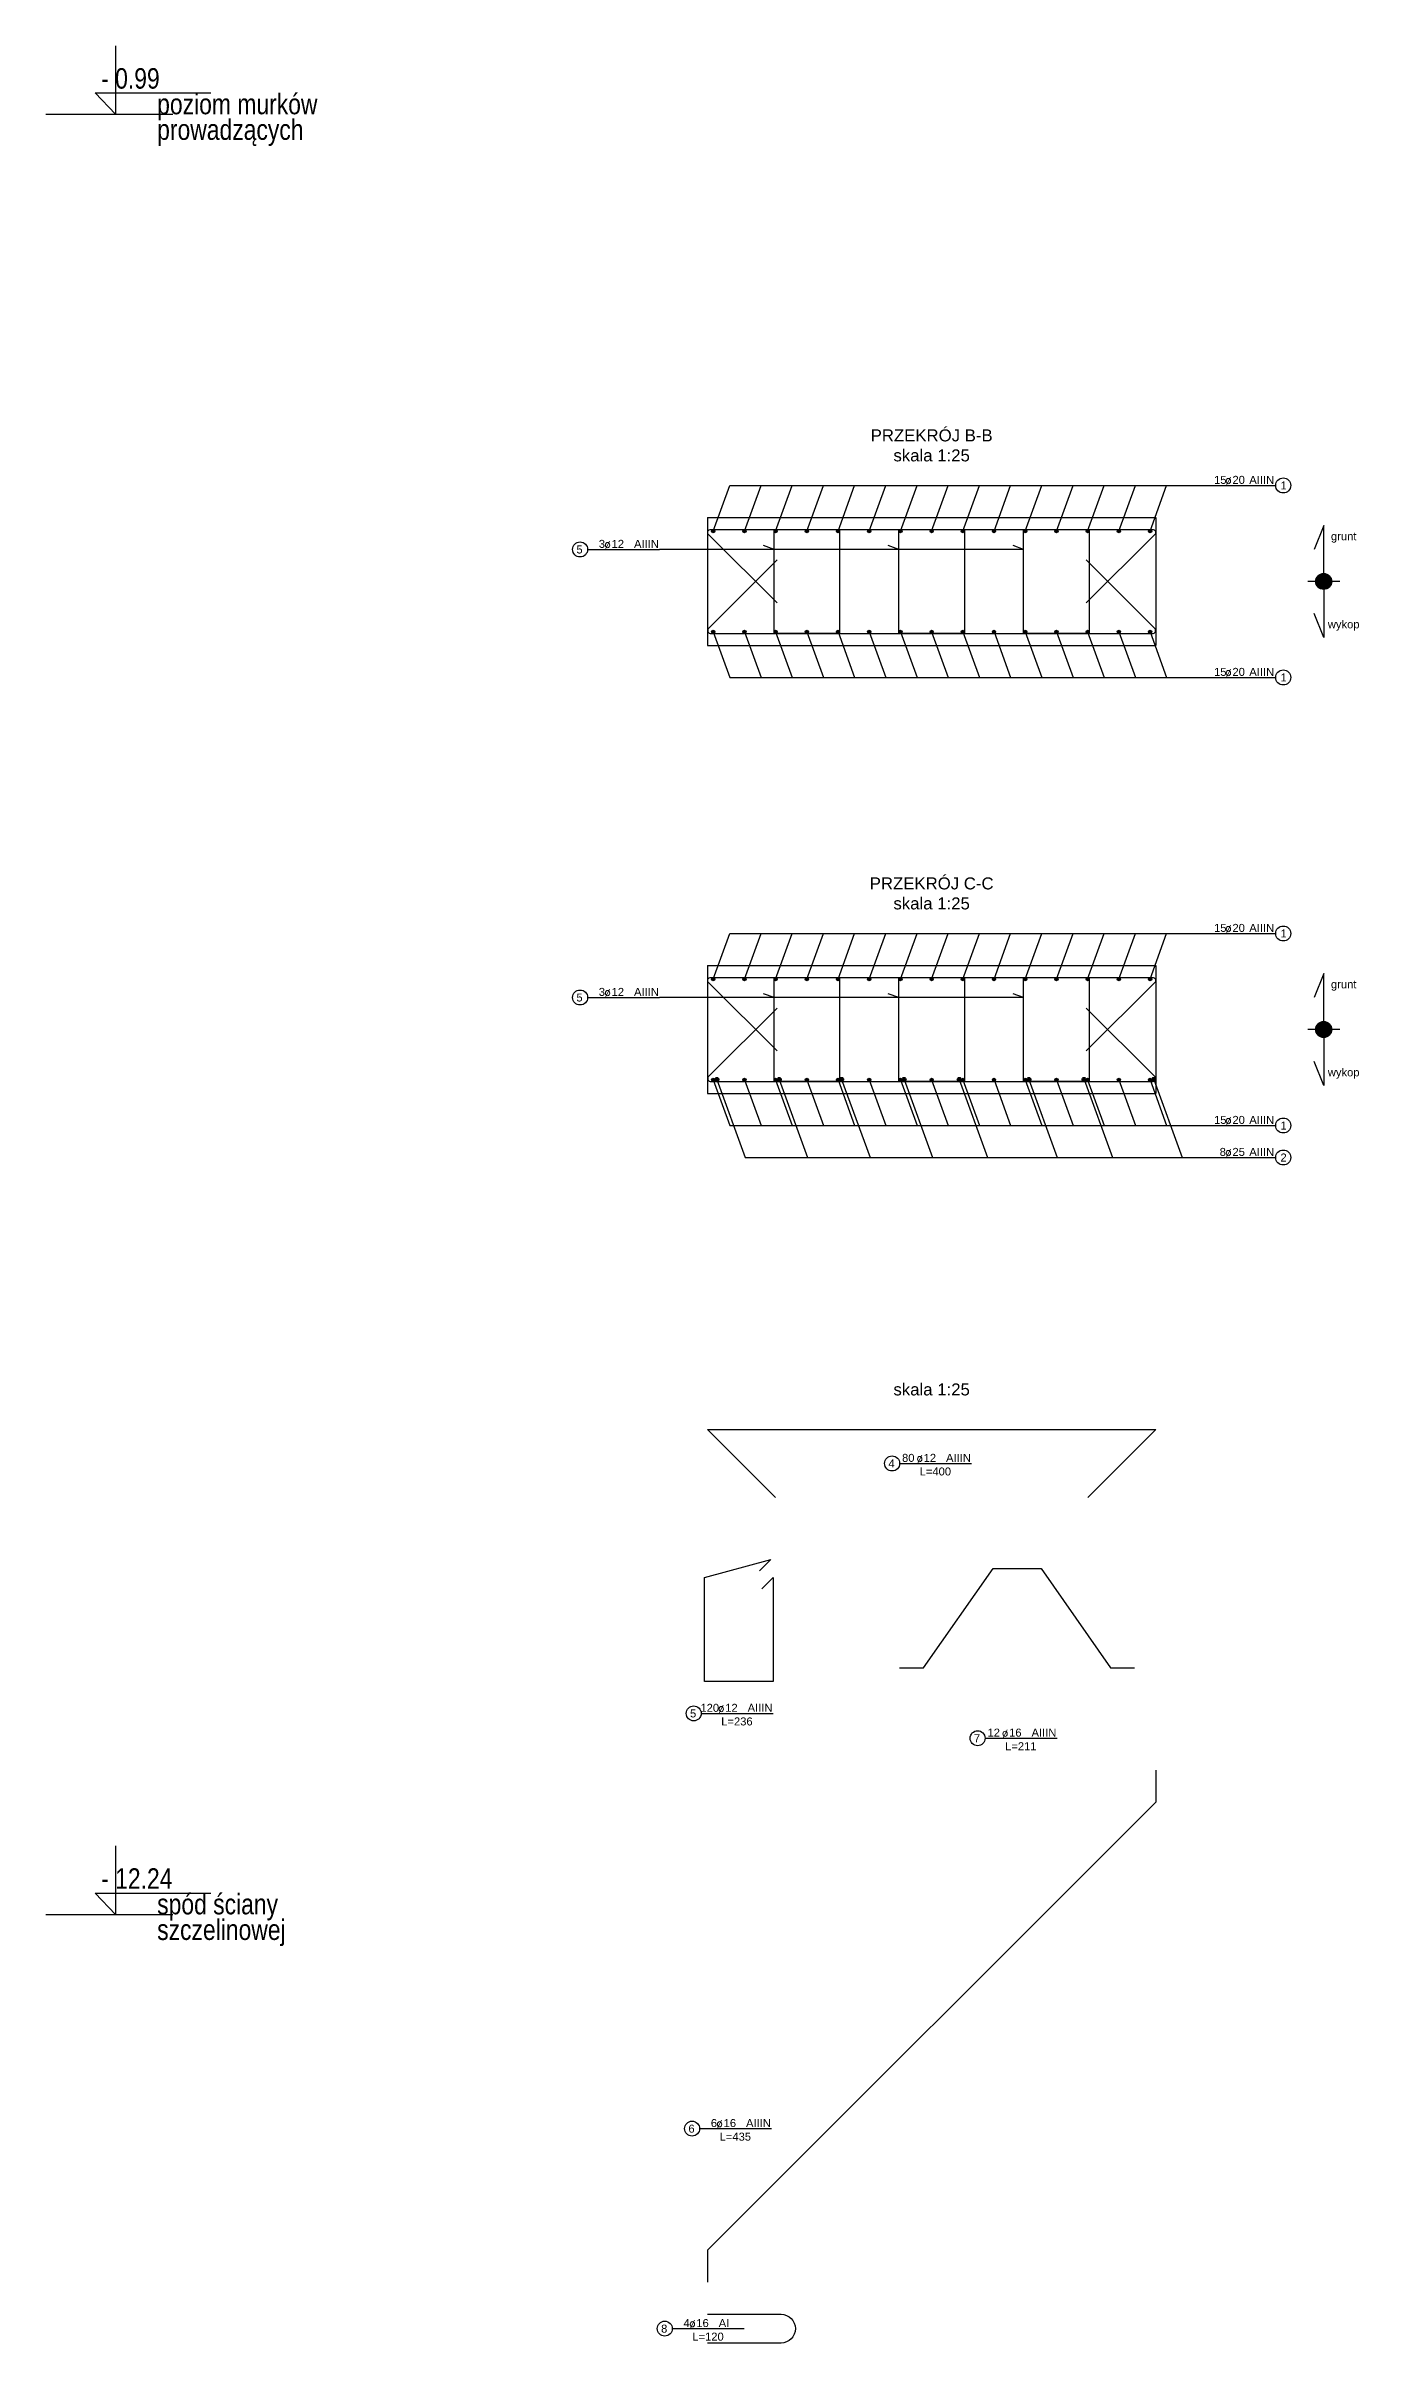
# Model space of a CAD drawing. Extents: x -5033 to 9347, y -17890 to -2362.
# Drawn here: x 566 to 1387, y -3946 to -2510 of the extents above; entities that cross this region are included whole.
import ezdxf
from ezdxf.enums import TextEntityAlignment as Align

# ---------------------------------------------------------------- set-up
doc = ezdxf.new("R2010")
doc.units = 0
doc.header["$MEASUREMENT"] = 0
for name, color, linetype in [('__SOL-KOTY_WYSOKOSCIOWE', 4, 'CONTINUOUS'), ('__SOL-OPISY', 4, 'CONTINUOUS'), ('__SOL-WIDOK', 4, 'CONTINUOUS'), ('__SOL-ZBROJENIE', 3, 'CONTINUOUS')]:
    doc.layers.add(name, color=color, linetype=linetype)
doc.styles.add('ARIAL', font='arial.ttf', dxfattribs={"height": 2.5})
doc.styles.add('SIMPLEX', font='SIMPLEX.SHX', dxfattribs={"width": 0.8})
doc.styles.get("Standard").update_dxf_attribs({"font": 'arial.ttf'})

# ---------------------------------------------------------------- blocks, each defined once
blk = doc.blocks.new('KOTA')
at = {"layer": '__SOL-KOTY_WYSOKOSCIOWE'}
for p, q in [((0, 33.4), (0, 0)), ((-34, 0), (28, 0)), ((0, 0), (-9.9, 10.4)), ((-9.9, 10.4), (46.5, 10.4))]:
    blk.add_line(p, q, dxfattribs=at)
at = {"layer": '__SOL-KOTY_WYSOKOSCIOWE', "style": 'ARIAL', "width": 0.8}
blk.add_attdef('RZEDNA', (500.5, 15.9), '', height=10.4, dxfattribs=at)
blk = doc.blocks.new('OPIS_PRAWY')
at = {"layer": '__SOL-OPISY'}
blk.add_line((0, 0), (90, 0), dxfattribs=at)
blk.add_circle((99.4, 0), 9.36, dxfattribs=at)
at = {"layer": '__SOL-OPISY', "style": 'SIMPLEX', "width": 0.9}
blk.add_text(' %%c ', height=10, dxfattribs=at).set_placement((20.9, 0.5))
at = {"layer": '__SOL-OPISY', "style": 'ARIAL', "width": 0.8}
blk.add_attdef('ILOSC', text='', height=10, dxfattribs=at).set_placement((27.1, 0.1), align=Align.RIGHT)
for tag, p in [('SREDNICA', (35.4, 0.1)), ('STAL', (58.4, 0.5))]:
    blk.add_attdef(tag, p, '', height=10, dxfattribs=at)
for tag, p in [('NUMER', (99.4, 0)), ('DLUGOSC', (52.8, -6.1))]:
    blk.add_attdef(tag, text='', height=10, dxfattribs=at).set_placement(p, align=Align.MIDDLE)
blk = doc.blocks.new('OPIS_LEWY')
at = {"layer": '__SOL-OPISY'}
blk.add_line((-90, 0), (0, 0), dxfattribs=at)
blk.add_circle((-99.4, 0), 9.36, dxfattribs=at)
at = {"layer": '__SOL-OPISY', "style": 'SIMPLEX', "width": 0.9}
blk.add_text(' %%c ', height=10, dxfattribs=at).set_placement((-75, 0.5))
at = {"layer": '__SOL-OPISY', "style": 'ARIAL', "width": 0.8}
for tag, p in [('NUMER', (-99.4, 0)), ('DLUGOSC', (-58.9, -6.6))]:
    blk.add_attdef(tag, text='', height=10, dxfattribs=at).set_placement(p, align=Align.MIDDLE)
blk.add_attdef('ILOSC', text='', height=10, dxfattribs=at).set_placement((-74, 0.1), align=Align.RIGHT)
for tag, p in [('SREDNICA', (-65.8, 0.1)), ('STAL', (-42.7, 0.3))]:
    blk.add_attdef(tag, p, '', height=10, dxfattribs=at)

msp = doc.modelspace()

# ---------------------------------------------------------------- hatches: boundary and pattern name
at = {"layer": '__SOL-OPISY'}
for points in [[(1370, -2845, 1), (1360, -2845, 1)], [(1370, -3125, 1), (1360, -3125, 1)]]:
    msp.add_hatch(color=256, dxfattribs=at).paths.add_polyline_path(points)
at = {"layer": '__SOL-ZBROJENIE'}
for points in [[(984.5, -2813.5, 1), (982.5, -2813.5, 1)], [(1004, -2813.5, 1), (1002, -2813.5, 1)], [(1023.5, -2813.5, 1), (1021.5, -2813.5, 1)], [(1043, -2813.5, 1), (1041, -2813.5, 1)], [(1062.5, -2813.5, 1), (1060.5, -2813.5, 1)], [(1082, -2813.5, 1), (1080, -2813.5, 1)], [(1101.5, -2813.5, 1), (1099.5, -2813.5, 1)], [(1121, -2813.5, 1), (1119, -2813.5, 1)], [(1140.5, -2813.5, 1), (1138.5, -2813.5, 1)], [(1160, -2813.5, 1), (1158, -2813.5, 1)], [(1179.5, -2813.5, 1), (1177.5, -2813.5, 1)], [(1199, -2813.5, 1), (1197, -2813.5, 1)], [(1218.5, -2813.5, 1), (1216.5, -2813.5, 1)], [(1238, -2813.5, 1), (1236, -2813.5, 1)], [(1257.5, -2813.5, 1), (1255.5, -2813.5, 1)], [(984.5, -2876.5, 1), (982.5, -2876.5, 1)], [(1004, -2876.5, 1), (1002, -2876.5, 1)], [(1023.5, -2876.5, 1), (1021.5, -2876.5, 1)], [(1043, -2876.5, 1), (1041, -2876.5, 1)], [(1062.5, -2876.5, 1), (1060.5, -2876.5, 1)], [(1082, -2876.5, 1), (1080, -2876.5, 1)], [(1101.5, -2876.5, 1), (1099.5, -2876.5, 1)], [(1121, -2876.5, 1), (1119, -2876.5, 1)], [(1140.5, -2876.5, 1), (1138.5, -2876.5, 1)], [(1160, -2876.5, 1), (1158, -2876.5, 1)], [(1179.5, -2876.5, 1), (1177.5, -2876.5, 1)], [(1199, -2876.5, 1), (1197, -2876.5, 1)], [(1218.5, -2876.5, 1), (1216.5, -2876.5, 1)], [(1238, -2876.5, 1), (1236, -2876.5, 1)], [(1257.5, -2876.5, 1), (1255.5, -2876.5, 1)], [(984.5, -3093.5, 1), (982.5, -3093.5, 1)], [(1004, -3093.5, 1), (1002, -3093.5, 1)], [(1023.5, -3093.5, 1), (1021.5, -3093.5, 1)], [(1043, -3093.5, 1), (1041, -3093.5, 1)], [(1062.5, -3093.5, 1), (1060.5, -3093.5, 1)], [(1082, -3093.5, 1), (1080, -3093.5, 1)], [(1101.5, -3093.5, 1), (1099.5, -3093.5, 1)], [(1121, -3093.5, 1), (1119, -3093.5, 1)], [(1140.5, -3093.5, 1), (1138.5, -3093.5, 1)], [(1160, -3093.5, 1), (1158, -3093.5, 1)], [(1179.5, -3093.5, 1), (1177.5, -3093.5, 1)], [(1199, -3093.5, 1), (1197, -3093.5, 1)], [(1218.5, -3093.5, 1), (1216.5, -3093.5, 1)], [(1238, -3093.5, 1), (1236, -3093.5, 1)], [(1257.5, -3093.5, 1), (1255.5, -3093.5, 1)], [(984.5, -3156.5, 1), (982.5, -3156.5, 1)], [(987, -3156.25, 1), (984.5, -3156.25, 1)], [(1004, -3156.5, 1), (1002, -3156.5, 1)], [(1023.5, -3156.5, 1), (1021.5, -3156.5, 1)], [(1026, -3156.25, 1), (1023.5, -3156.25, 1)], [(1043, -3156.5, 1), (1041, -3156.5, 1)], [(1062.5, -3156.5, 1), (1060.5, -3156.5, 1)], [(1065, -3156.25, 1), (1062.5, -3156.25, 1)], [(1082, -3156.5, 1), (1080, -3156.5, 1)], [(1101.5, -3156.5, 1), (1099.5, -3156.5, 1)], [(1104, -3156.25, 1), (1101.5, -3156.25, 1)], [(1121, -3156.5, 1), (1119, -3156.5, 1)], [(1138.5, -3156.25, 1), (1136, -3156.25, 1)], [(1140.5, -3156.5, 1), (1138.5, -3156.5, 1)], [(1160, -3156.5, 1), (1158, -3156.5, 1)], [(1179.5, -3156.5, 1), (1177.5, -3156.5, 1)], [(1182, -3156.25, 1), (1179.5, -3156.25, 1)], [(1199, -3156.5, 1), (1197, -3156.5, 1)], [(1216.5, -3156.25, 1), (1214, -3156.25, 1)], [(1218.5, -3156.5, 1), (1216.5, -3156.5, 1)], [(1238, -3156.5, 1), (1236, -3156.5, 1)], [(1257.5, -3156.5, 1), (1255.5, -3156.5, 1)], [(1260, -3156.25, 1), (1257.5, -3156.25, 1)]]:
    msp.add_hatch(color=256, dxfattribs=at).paths.add_polyline_path(points)

# ---------------------------------------------------------------- linework, layer by layer
at = {"layer": '__SOL-OPISY'}
for p, q in [((983.5, -2813.5), (993.87, -2785)), ((993.87, -2785), (1290, -2785)), ((1003, -2813.5), (1013.37, -2785)), ((1022.5, -2813.5), (1032.87, -2785)), ((1042, -2813.5), (1052.37, -2785)), ((1061.5, -2813.5), (1071.87, -2785)), ((1081, -2813.5), (1091.37, -2785)), ((1100.5, -2813.5), (1110.87, -2785)), ((1120, -2813.5), (1130.37, -2785)), ((1139.5, -2813.5), (1149.87, -2785)), ((1159, -2813.5), (1169.37, -2785)), ((1178.5, -2813.5), (1188.87, -2785)), ((1198, -2813.5), (1208.37, -2785)), ((1217.5, -2813.5), (1227.87, -2785)), ((1237, -2813.5), (1247.37, -2785)), ((1256.5, -2813.5), (1266.87, -2785)), ((1365, -2810), (1359, -2825)), ((1365, -2845), (1365, -2810)), ((1177.5, -2825), (950, -2825)), ((1021.5, -2825), (1014.92, -2822.61)), ((1099.5, -2825), (1092.92, -2822.61)), ((1177.5, -2825), (1170.92, -2822.61)), ((1375, -2845), (1355, -2845)), ((1365, -2845), (1365, -2880)), ((1365, -2880), (1359, -2865)), ((983.5, -2876.5), (993.87, -2905)), ((1003, -2876.5), (1013.37, -2905)), ((1022.5, -2876.5), (1032.87, -2905)), ((1042, -2876.5), (1052.37, -2905)), ((1061.5, -2876.5), (1071.87, -2905)), ((1081, -2876.5), (1091.37, -2905)), ((1100.5, -2876.5), (1110.87, -2905)), ((1120, -2876.5), (1130.37, -2905)), ((1139.5, -2876.5), (1149.87, -2905)), ((1159, -2876.5), (1169.37, -2905)), ((1178.5, -2876.5), (1188.87, -2905)), ((1198, -2876.5), (1208.37, -2905)), ((1217.5, -2876.5), (1227.87, -2905)), ((1237, -2876.5), (1247.37, -2905)), ((1256.5, -2876.5), (1266.87, -2905)), ((993.87, -2905), (1290, -2905)), ((983.5, -3093.5), (993.87, -3065)), ((993.87, -3065), (1290, -3065)), ((1003, -3093.5), (1013.37, -3065)), ((1022.5, -3093.5), (1032.87, -3065)), ((1042, -3093.5), (1052.37, -3065)), ((1061.5, -3093.5), (1071.87, -3065)), ((1081, -3093.5), (1091.37, -3065)), ((1100.5, -3093.5), (1110.87, -3065)), ((1120, -3093.5), (1130.37, -3065)), ((1139.5, -3093.5), (1149.87, -3065)), ((1159, -3093.5), (1169.37, -3065)), ((1178.5, -3093.5), (1188.87, -3065)), ((1198, -3093.5), (1208.37, -3065)), ((1217.5, -3093.5), (1227.87, -3065)), ((1237, -3093.5), (1247.37, -3065)), ((1256.5, -3093.5), (1266.87, -3065)), ((1365, -3090), (1359, -3105)), ((1365, -3125), (1365, -3090)), ((1177.5, -3105), (950, -3105)), ((1021.5, -3105), (1014.92, -3102.61)), ((1099.5, -3105), (1092.92, -3102.61)), ((1177.5, -3105), (1170.92, -3102.61)), ((1375, -3125), (1355, -3125)), ((1365, -3125), (1365, -3160)), ((983.5, -3156.5), (993.87, -3185)), ((985.75, -3156.25), (1003.49, -3205)), ((1003, -3156.5), (1013.37, -3185)), ((1022.5, -3156.5), (1032.87, -3185)), ((1024.75, -3156.25), (1042.49, -3205)), ((1042, -3156.5), (1052.37, -3185)), ((1061.5, -3156.5), (1071.87, -3185)), ((1063.75, -3156.25), (1081.49, -3205)), ((1081, -3156.5), (1091.37, -3185)), ((1100.5, -3156.5), (1110.87, -3185)), ((1102.75, -3156.25), (1120.49, -3205)), ((1120, -3156.5), (1130.37, -3185)), ((1137.25, -3156.25), (1154.99, -3205)), ((1139.5, -3156.5), (1149.87, -3185)), ((1159, -3156.5), (1169.37, -3185)), ((1178.5, -3156.5), (1188.87, -3185)), ((1180.75, -3156.25), (1198.49, -3205)), ((1198, -3156.5), (1208.37, -3185)), ((1215.25, -3156.25), (1232.99, -3205)), ((1217.5, -3156.5), (1227.87, -3185)), ((1237, -3156.5), (1247.37, -3185)), ((1256.5, -3156.5), (1266.87, -3185)), ((1258.75, -3156.25), (1276.49, -3205)), ((1365, -3160), (1359, -3145)), ((993.87, -3185), (1290, -3185)), ((1003.49, -3205), (1290, -3205))]:
    msp.add_line(p, q, dxfattribs=at)
for centre in [(1365, -2845), (1365, -3125)]:
    msp.add_circle(centre, 5, dxfattribs=at)
at = {"layer": '__SOL-WIDOK'}
for p, q in [((980, -2805), (980, -2885)), ((980, -2805), (1260, -2805)), ((1260, -2805), (1260, -2885)), ((980, -2885), (1260, -2885)), ((980, -3085), (980, -3165)), ((980, -3085), (1260, -3085)), ((1260, -3085), (1260, -3165)), ((980, -3165), (1260, -3165))]:
    msp.add_line(p, q, dxfattribs=at)
at = {"layer": '__SOL-ZBROJENIE'}
for points in [[(1023.43, -2858.43), (981, -2816, -0.7), (981.5, -2812.5), (1258.5, -2812.5, -0.7), (1259, -2816), (1216.57, -2858.43)], [(1023.43, -2858.43), (981, -2816, -0.7), (981.5, -2812.5), (1258.5, -2812.5, -0.7), (1259, -2816), (1216.57, -2858.43)], [(1023.43, -2831.57), (981, -2874, 0.7), (981.5, -2877.5), (1258.5, -2877.5, 0.7), (1259, -2874), (1216.57, -2831.57)], [(1023.43, -2831.57), (981, -2874, 0.7), (981.5, -2877.5), (1258.5, -2877.5, 0.7), (1259, -2874), (1216.57, -2831.57)], [(1023.43, -3138.43), (981, -3096, -0.7), (981.5, -3092.5), (1258.5, -3092.5, -0.7), (1259, -3096), (1216.57, -3138.43)], [(1023.43, -3138.43), (981, -3096, -0.7), (981.5, -3092.5), (1258.5, -3092.5, -0.7), (1259, -3096), (1216.57, -3138.43)], [(1023.43, -3111.57), (981, -3154, 0.7), (981.5, -3157.5), (1258.5, -3157.5, 0.7), (1259, -3154), (1216.57, -3111.57)], [(1023.43, -3111.57), (981, -3154, 0.7), (981.5, -3157.5), (1258.5, -3157.5, 0.7), (1259, -3154), (1216.57, -3111.57)], [(980, -3927.93), (1025.86, -3927.93, -1), (1025.86, -3945.93), (980, -3945.93)]]:
    msp.add_lwpolyline(points, format="xyb", dxfattribs=at)
for points in [[(1022, -2812.5), (1062, -2812.5, -0.414214), (1062.5, -2813), (1062.5, -2877, -0.414214), (1062, -2877.5), (1022, -2877.5, -0.414214), (1021.5, -2877), (1021.5, -2813, -0.414214)], [(1100, -2812.5), (1140, -2812.5, -0.414214), (1140.5, -2813), (1140.5, -2877, -0.414214), (1140, -2877.5), (1100, -2877.5, -0.414214), (1099.5, -2877), (1099.5, -2813, -0.414214)], [(1178, -2812.5), (1218, -2812.5, -0.414214), (1218.5, -2813), (1218.5, -2877, -0.414214), (1218, -2877.5), (1178, -2877.5, -0.414214), (1177.5, -2877), (1177.5, -2813, -0.414214)], [(1022, -3092.5), (1062, -3092.5, -0.414214), (1062.5, -3093), (1062.5, -3157, -0.414214), (1062, -3157.5), (1022, -3157.5, -0.414214), (1021.5, -3157), (1021.5, -3093, -0.414214)], [(1100, -3092.5), (1140, -3092.5, -0.414214), (1140.5, -3093), (1140.5, -3157, -0.414214), (1140, -3157.5), (1100, -3157.5, -0.414214), (1099.5, -3157), (1099.5, -3093, -0.414214)], [(1178, -3092.5), (1218, -3092.5, -0.414214), (1218.5, -3093), (1218.5, -3157, -0.414214), (1218, -3157.5), (1178, -3157.5, -0.414214), (1177.5, -3157), (1177.5, -3093, -0.414214)]]:
    msp.add_lwpolyline(points, format="xyb", close=True, dxfattribs=at)
for points in [[(1022.43, -3417.43), (980, -3375), (1260, -3375), (1217.57, -3417.43)], [(1013.93, -3474.5), (1021, -3467.43), (1021, -3532.43), (978, -3532.43), (978, -3467.43), (1019.53, -3456.3), (1012.46, -3463.37)], [(1100, -3523.93), (1115, -3523.93), (1158.41, -3461.93), (1188.41, -3461.93), (1231.83, -3523.93), (1246.83, -3523.93)], [(1260, -3587.93), (1260, -3607.93), (980, -3887.93), (980, -3907.93)]]:
    msp.add_lwpolyline(points, dxfattribs=at)
for centre, radius in [((983.5, -2813.5), 1), ((1003, -2813.5), 1), ((1022.5, -2813.5), 1), ((1042, -2813.5), 1), ((1061.5, -2813.5), 1), ((1081, -2813.5), 1), ((1100.5, -2813.5), 1), ((1120, -2813.5), 1), ((1139.5, -2813.5), 1), ((1159, -2813.5), 1), ((1178.5, -2813.5), 1), ((1198, -2813.5), 1), ((1217.5, -2813.5), 1), ((1237, -2813.5), 1), ((1256.5, -2813.5), 1), ((983.5, -2876.5), 1), ((1003, -2876.5), 1), ((1022.5, -2876.5), 1), ((1042, -2876.5), 1), ((1061.5, -2876.5), 1), ((1081, -2876.5), 1), ((1100.5, -2876.5), 1), ((1120, -2876.5), 1), ((1139.5, -2876.5), 1), ((1159, -2876.5), 1), ((1178.5, -2876.5), 1), ((1198, -2876.5), 1), ((1217.5, -2876.5), 1), ((1237, -2876.5), 1), ((1256.5, -2876.5), 1), ((983.5, -3093.5), 1), ((1003, -3093.5), 1), ((1022.5, -3093.5), 1), ((1042, -3093.5), 1), ((1061.5, -3093.5), 1), ((1081, -3093.5), 1), ((1100.5, -3093.5), 1), ((1120, -3093.5), 1), ((1139.5, -3093.5), 1), ((1159, -3093.5), 1), ((1178.5, -3093.5), 1), ((1198, -3093.5), 1), ((1217.5, -3093.5), 1), ((1237, -3093.5), 1), ((1256.5, -3093.5), 1), ((983.5, -3156.5), 1), ((985.75, -3156.25), 1.25), ((1003, -3156.5), 1), ((1022.5, -3156.5), 1), ((1024.75, -3156.25), 1.25), ((1042, -3156.5), 1), ((1061.5, -3156.5), 1), ((1063.75, -3156.25), 1.25), ((1081, -3156.5), 1), ((1100.5, -3156.5), 1), ((1102.75, -3156.25), 1.25), ((1120, -3156.5), 1), ((1137.25, -3156.25), 1.25), ((1139.5, -3156.5), 1), ((1159, -3156.5), 1), ((1178.5, -3156.5), 1), ((1180.75, -3156.25), 1.25), ((1198, -3156.5), 1), ((1215.25, -3156.25), 1.25), ((1217.5, -3156.5), 1), ((1237, -3156.5), 1), ((1256.5, -3156.5), 1), ((1258.75, -3156.25), 1.25)]:
    msp.add_circle(centre, radius, dxfattribs=at)

# ---------------------------------------------------------------- block references
at = {"layer": '__SOL-KOTY_WYSOKOSCIOWE'}
ref = msp.add_blockref('KOTA', (610, -2553), dxfattribs=dict(at, xscale=1.28, yscale=1.28, zscale=1.28))
ref.add_attrib('RZEDNA', '- 0.99', (601, -2537), dxfattribs={"height": 12.8, "style": 'ARIAL', "width": 0.8})
ref.add_attrib('OPIS1', 'poziom murków', (636, -2553), dxfattribs={"height": 12.8, "style": 'ARIAL', "width": 0.8})
ref.add_attrib('OPIS2', 'prowadzących', (636, -2569), dxfattribs={"height": 12.8, "style": 'ARIAL', "width": 0.8})
ref = msp.add_blockref('KOTA', (610, -3678), dxfattribs=dict(at, xscale=1.28, yscale=1.28, zscale=1.28))
ref.add_attrib('RZEDNA', '- 12.24', (601, -3662), dxfattribs={"height": 12.8, "style": 'ARIAL', "width": 0.8})
ref.add_attrib('OPIS1', 'spód ściany', (636, -3678), dxfattribs={"height": 12.8, "style": 'ARIAL', "width": 0.8})
ref.add_attrib('OPIS2', 'szczelinowej', (636, -3694), dxfattribs={"height": 12.8, "style": 'ARIAL', "width": 0.8})
at = {"layer": '__SOL-OPISY'}
ref = msp.add_blockref('OPIS_PRAWY', (1290, -2785), dxfattribs=dict(at, xscale=0.5, yscale=0.5, zscale=0.5))
ref.add_attrib('ILOSC', '15', (1296.5, -2784), dxfattribs={"height": 5, "style": 'ARIAL'})
ref.add_attrib('SREDNICA', '20', (1308, -2784), dxfattribs={"height": 5, "style": 'ARIAL'})
ref.add_attrib('STAL', 'AIIIN', (1318.5, -2784), dxfattribs={"height": 5, "style": 'ARIAL'})
ref.add_attrib('NUMER', '1', (1338, -2787.5), dxfattribs={"height": 5, "style": 'ARIAL'})
ref = msp.add_blockref('OPIS_LEWY', (950, -2825), dxfattribs=dict(at, xscale=0.5, yscale=0.5, zscale=0.5))
ref.add_attrib('ILOSC', '3', (912, -2824), dxfattribs={"height": 5, "style": 'ARIAL'})
ref.add_attrib('SREDNICA', '12', (920, -2824), dxfattribs={"height": 5, "style": 'ARIAL'})
ref.add_attrib('STAL', 'AIIIN', (934, -2824), dxfattribs={"height": 5, "style": 'ARIAL'})
ref.add_attrib('NUMER', '5', (898, -2827.5), dxfattribs={"height": 5, "style": 'ARIAL'})
ref = msp.add_blockref('OPIS_PRAWY', (1290, -2905), dxfattribs=dict(at, xscale=0.5, yscale=0.5, zscale=0.5))
ref.add_attrib('ILOSC', '15', (1296.5, -2904), dxfattribs={"height": 5, "style": 'ARIAL'})
ref.add_attrib('SREDNICA', '20', (1308, -2904), dxfattribs={"height": 5, "style": 'ARIAL'})
ref.add_attrib('STAL', 'AIIIN', (1318.5, -2904), dxfattribs={"height": 5, "style": 'ARIAL'})
ref.add_attrib('NUMER', '1', (1338, -2907.5), dxfattribs={"height": 5, "style": 'ARIAL'})
ref = msp.add_blockref('OPIS_PRAWY', (1290, -3065), dxfattribs=dict(at, xscale=0.5, yscale=0.5, zscale=0.5))
ref.add_attrib('ILOSC', '15', (1296.5, -3064), dxfattribs={"height": 5, "style": 'ARIAL'})
ref.add_attrib('SREDNICA', '20', (1308, -3064), dxfattribs={"height": 5, "style": 'ARIAL'})
ref.add_attrib('STAL', 'AIIIN', (1318.5, -3064), dxfattribs={"height": 5, "style": 'ARIAL'})
ref.add_attrib('NUMER', '1', (1338, -3067.5), dxfattribs={"height": 5, "style": 'ARIAL'})
ref = msp.add_blockref('OPIS_LEWY', (950, -3105), dxfattribs=dict(at, xscale=0.5, yscale=0.5, zscale=0.5))
ref.add_attrib('ILOSC', '3', (912, -3104), dxfattribs={"height": 5, "style": 'ARIAL'})
ref.add_attrib('SREDNICA', '12', (920, -3104), dxfattribs={"height": 5, "style": 'ARIAL'})
ref.add_attrib('STAL', 'AIIIN', (934, -3104), dxfattribs={"height": 5, "style": 'ARIAL'})
ref.add_attrib('NUMER', '5', (898, -3107.5), dxfattribs={"height": 5, "style": 'ARIAL'})
ref = msp.add_blockref('OPIS_PRAWY', (1290, -3185), dxfattribs=dict(at, xscale=0.5, yscale=0.5, zscale=0.5))
ref.add_attrib('ILOSC', '15', (1296.5, -3184), dxfattribs={"height": 5, "style": 'ARIAL'})
ref.add_attrib('SREDNICA', '20', (1308, -3184), dxfattribs={"height": 5, "style": 'ARIAL'})
ref.add_attrib('STAL', 'AIIIN', (1318.5, -3184), dxfattribs={"height": 5, "style": 'ARIAL'})
ref.add_attrib('NUMER', '1', (1338, -3187.5), dxfattribs={"height": 5, "style": 'ARIAL'})
ref = msp.add_blockref('OPIS_PRAWY', (1290, -3205), dxfattribs=dict(at, xscale=0.5, yscale=0.5, zscale=0.5))
ref.add_attrib('ILOSC', '8', (1300, -3204), dxfattribs={"height": 5, "style": 'ARIAL'})
ref.add_attrib('SREDNICA', '25', (1308, -3204), dxfattribs={"height": 5, "style": 'ARIAL'})
ref.add_attrib('STAL', 'AIIIN', (1318.5, -3204), dxfattribs={"height": 5, "style": 'ARIAL'})
ref.add_attrib('NUMER', '2', (1338, -3207.5), dxfattribs={"height": 5, "style": 'ARIAL'})
ref = msp.add_blockref('OPIS_LEWY', (1145, -3396.21), dxfattribs=dict(at, xscale=0.5, yscale=0.5, zscale=0.5))
ref.add_attrib('ILOSC', '80', (1101.5, -3395.21), dxfattribs={"height": 5, "style": 'ARIAL'})
ref.add_attrib('SREDNICA', '12', (1115, -3395.21), dxfattribs={"height": 5, "style": 'ARIAL'})
ref.add_attrib('DLUGOSC', 'L=400', (1112.5, -3403.71), dxfattribs={"height": 5, "style": 'ARIAL'})
ref.add_attrib('STAL', 'AIIIN', (1129, -3395.21), dxfattribs={"height": 5, "style": 'ARIAL'})
ref.add_attrib('NUMER', '4', (1093, -3398.71), dxfattribs={"height": 5, "style": 'ARIAL'})
ref = msp.add_blockref('OPIS_LEWY', (1021, -3552.43), dxfattribs=dict(at, xscale=0.5, yscale=0.5, zscale=0.5))
ref.add_attrib('ILOSC', '120', (975.5, -3551.43), dxfattribs={"height": 5, "style": 'ARIAL'})
ref.add_attrib('SREDNICA', '12', (991, -3551.43), dxfattribs={"height": 5, "style": 'ARIAL'})
ref.add_attrib('DLUGOSC', 'L=236', (988.5, -3559.93), dxfattribs={"height": 5, "style": 'ARIAL'})
ref.add_attrib('STAL', 'AIIIN', (1005, -3551.43), dxfattribs={"height": 5, "style": 'ARIAL'})
ref.add_attrib('NUMER', '5', (969, -3554.93), dxfattribs={"height": 5, "style": 'ARIAL'})
ref = msp.add_blockref('OPIS_LEWY', (1198.41, -3567.93), dxfattribs=dict(at, xscale=0.5, yscale=0.5, zscale=0.5))
ref.add_attrib('ILOSC', '12', (1154.91, -3566.93), dxfattribs={"height": 5, "style": 'ARIAL'})
ref.add_attrib('SREDNICA', '16', (1168.41, -3566.93), dxfattribs={"height": 5, "style": 'ARIAL'})
ref.add_attrib('DLUGOSC', 'L=211', (1165.91, -3575.43), dxfattribs={"height": 5, "style": 'ARIAL'})
ref.add_attrib('STAL', 'AIIIN', (1182.41, -3566.93), dxfattribs={"height": 5, "style": 'ARIAL'})
ref.add_attrib('NUMER', '7', (1146.41, -3570.43), dxfattribs={"height": 5, "style": 'ARIAL'})
ref = msp.add_blockref('OPIS_LEWY', (1020, -3811.93), dxfattribs=dict(at, xscale=0.5, yscale=0.5, zscale=0.5))
ref.add_attrib('ILOSC', '6', (982, -3810.93), dxfattribs={"height": 5, "style": 'ARIAL'})
ref.add_attrib('SREDNICA', '16', (990, -3810.93), dxfattribs={"height": 5, "style": 'ARIAL'})
ref.add_attrib('DLUGOSC', 'L=435', (987.5, -3819.43), dxfattribs={"height": 5, "style": 'ARIAL'})
ref.add_attrib('STAL', 'AIIIN', (1004, -3810.93), dxfattribs={"height": 5, "style": 'ARIAL'})
ref.add_attrib('NUMER', '6', (968, -3814.43), dxfattribs={"height": 5, "style": 'ARIAL'})
ref = msp.add_blockref('OPIS_LEWY', (1002.93, -3936.93), dxfattribs=dict(at, xscale=0.5, yscale=0.5, zscale=0.5))
ref.add_attrib('ILOSC', '4', (964.93, -3935.93), dxfattribs={"height": 5, "style": 'ARIAL'})
ref.add_attrib('SREDNICA', '16', (972.93, -3935.93), dxfattribs={"height": 5, "style": 'ARIAL'})
ref.add_attrib('DLUGOSC', 'L=120', (970.43, -3944.43), dxfattribs={"height": 5, "style": 'ARIAL'})
ref.add_attrib('STAL', 'AI', (986.93, -3935.93), dxfattribs={"height": 5, "style": 'ARIAL'})
ref.add_attrib('NUMER', '8', (950.93, -3939.43), dxfattribs={"height": 5, "style": 'ARIAL'})

# ---------------------------------------------------------------- texts
at = {"layer": '__SOL-OPISY', "width": 2500, "attachment_point": 5}
for s, insert, char_height in [('PRZEKRÓJ B-B\\Pskala 1:25\\P', (1120, -2760), 7.5), ('grunt\\P', (1377.5, -2817.5), 5), ('wykop\\P', (1377.5, -2872.5), 5), ('PRZEKRÓJ C-C\\Pskala 1:25\\P', (1120, -3040), 7.5), ('grunt\\P', (1377.5, -3097.5), 5), ('wykop\\P', (1377.5, -3152.5), 5), ('skala 1:25\\P', (1120, -3350), 7.5)]:
    msp.add_mtext(s, dxfattribs=dict(at, insert=insert, char_height=char_height))

doc.saveas('drawing.dxf')
